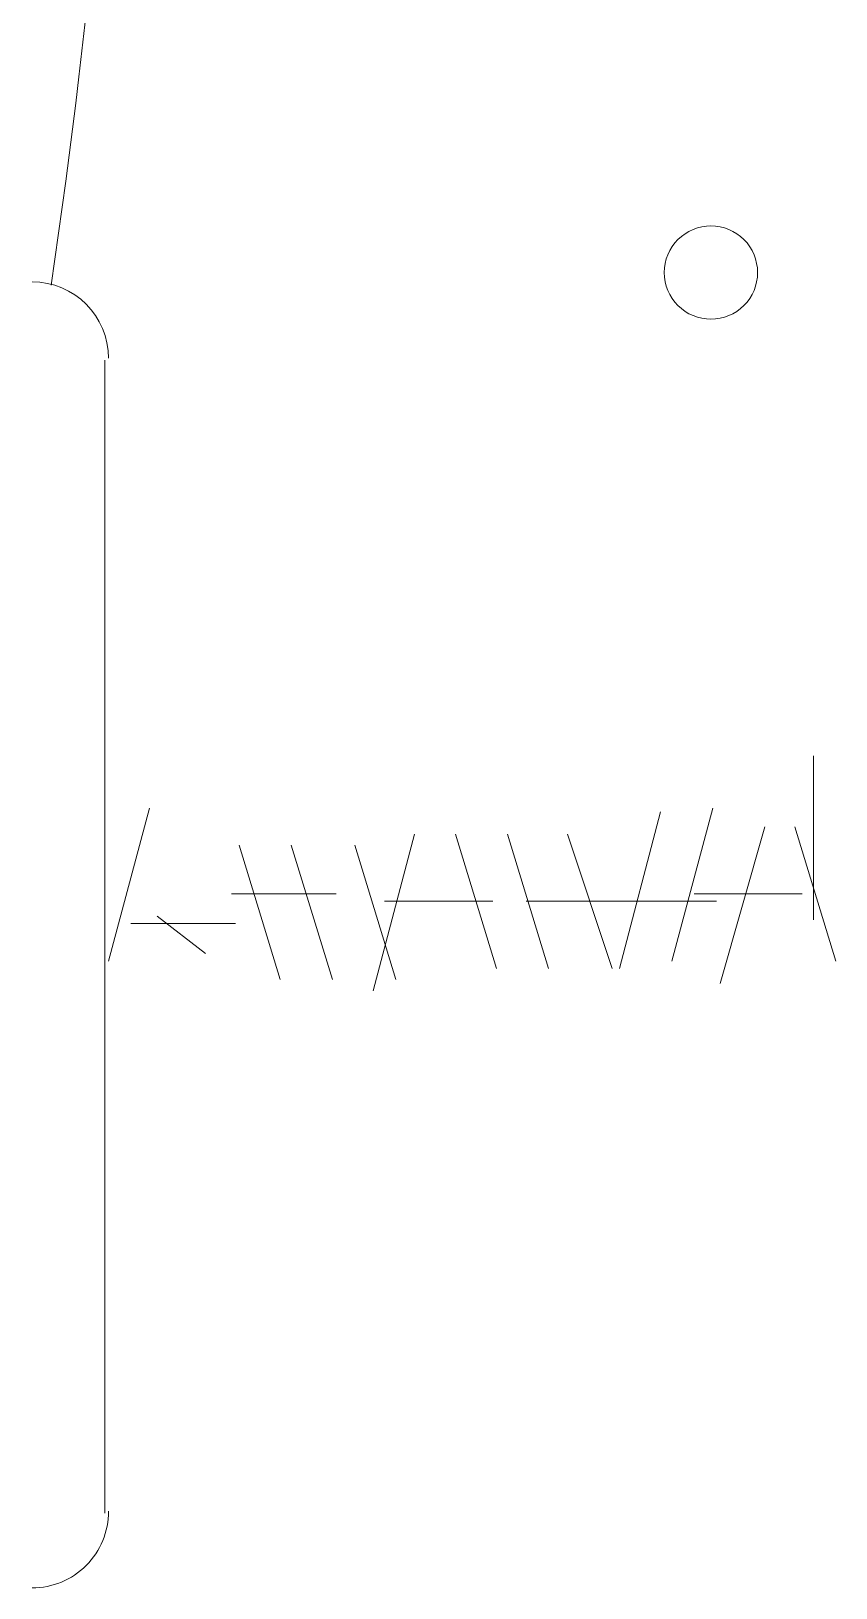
# Model space of a CAD drawing. Header units: millimetres. Extents: x -102235 to 28000, y -9692 to 28742.
# Drawn here: x -77401 to -76488, y 5387 to 7153 of the extents above; entities that cross this region are included whole.
import ezdxf

# ---------------------------------------------------------------- set-up
doc = ezdxf.new("R2010")
doc.units = ezdxf.units.MM
doc.header["$MEASUREMENT"] = 0
doc.layers.add('Drawing & Figure_Pen_No__1', color=7, linetype='Continuous', lineweight=13)
doc.layers.add('Drawing & Figure_Pen_No__141', color=7, linetype='Continuous', lineweight=20)

msp = doc.modelspace()

# ---------------------------------------------------------------- linework, layer by layer
at = {"layer": 'Drawing & Figure_Pen_No__1', "linetype": 'Continuous', "flags": 128}
for points in [[(-77378.2, 6864.9, 0.095298), (-77553.1, 10638.9)], [(-77313.2, 6781.8, 0.414185), (-77400, 6868.5)], [(-77400, 5386.8, 0.414214), (-77313.2, 5473.7)]]:
    msp.add_lwpolyline(points, format="xyb", dxfattribs=at)
msp.add_lwpolyline([(-76629.5, 6932, 0.414214), (-76682.5, 6879.1, 0.414214), (-76629.5, 6826.2, 0.414214), (-76576.6, 6879.1, 0.414214)], format="xyb", close=True, dxfattribs=at)
at = {"layer": 'Drawing & Figure_Pen_No__141', "linetype": 'Continuous', "flags": 128}
for points in [[(-77317.5, 5471.5), (-77317.5, 6779.6)], [(-76513.1, 6330.9), (-76513.1, 6144.6)], [(-77313.2, 6098), (-77266.7, 6271.6)], [(-76674, 6098), (-76627.4, 6271.6)], [(-76686.7, 6267.4), (-76733.3, 6089.6)], [(-76966.1, 6242), (-77012.7, 6064.2)], [(-76919.5, 6242), (-76873, 6089.6)], [(-76860.3, 6242), (-76813.7, 6089.6)], [(-76792.5, 6242), (-76741.7, 6089.6)], [(-76619, 6072.6), (-76568.2, 6250.4)], [(-76487.7, 6098), (-76534.3, 6250.4)], [(-77165.1, 6229.3), (-77118.5, 6076.9)], [(-77105.8, 6229.3), (-77059.2, 6076.9)], [(-77033.8, 6229.3), (-76987.3, 6076.9)], [(-77173.5, 6174.2), (-77055, 6174.2)], [(-77000, 6165.8), (-76877.2, 6165.8)], [(-76839.1, 6165.8), (-76716.3, 6165.8)], [(-76741.7, 6165.8), (-76623.2, 6165.8)], [(-76648.6, 6174.2), (-76525.8, 6174.2)], [(-77258.2, 6148.8), (-77203.2, 6106.5)], [(-77287.8, 6140.4), (-77169.3, 6140.4)]]:
    msp.add_lwpolyline(points, dxfattribs=at)

doc.saveas('drawing.dxf')
